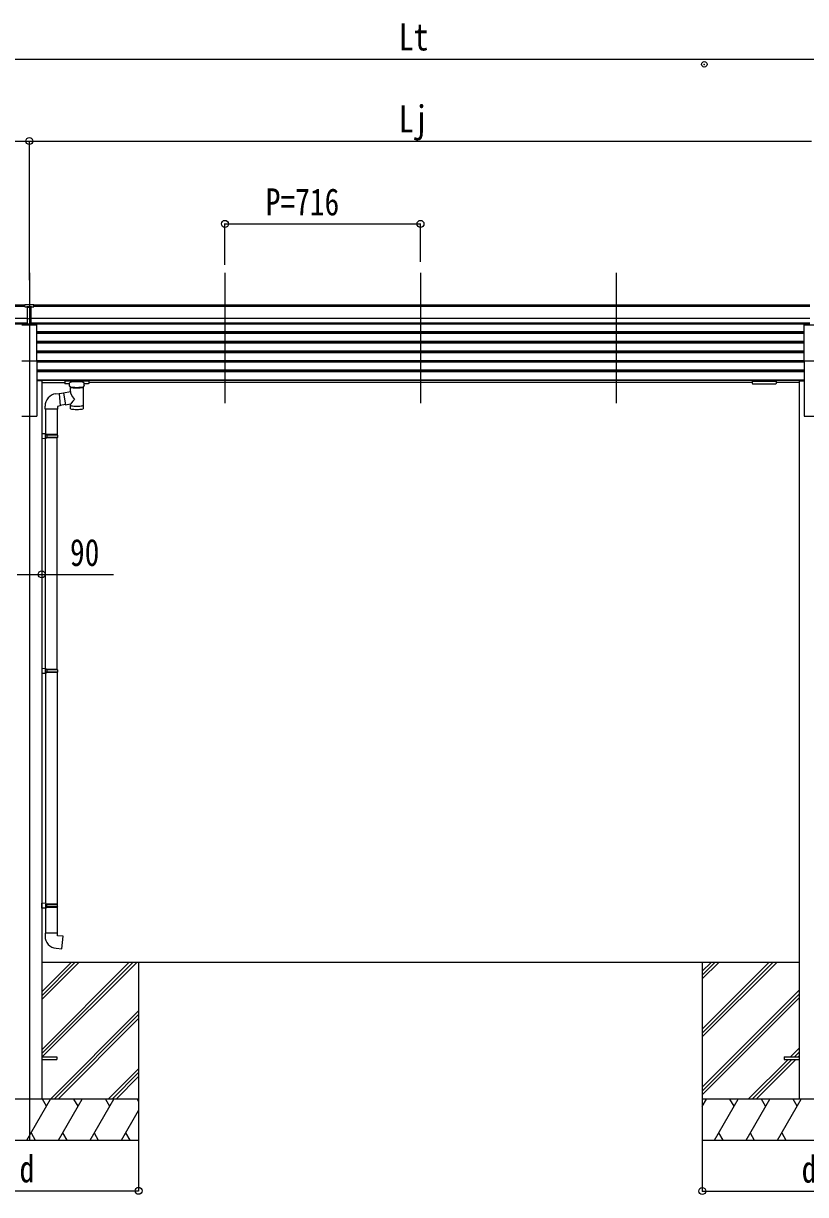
# Model space of a CAD drawing. Units: millimetres, scale not verified. Extents: x -12615 to 12615, y -8910 to 8910.
# Drawn here: x -4350 to -1486, y -6007 to -1720 of the extents above; entities that cross this region are included whole.
import ezdxf
from ezdxf.enums import TextEntityAlignment as Align

# ---------------------------------------------------------------- set-up
doc = ezdxf.new("R2010")
doc.units = ezdxf.units.MM
doc.header["$LTSCALE"] = 40
doc.header["$PDMODE"] = 32
doc.header["$PDSIZE"] = 20
for name, color, linetype in [('0-3_YKK_12', 2, 'Continuous'), ('0-4_YKK_13', 4, 'Continuous'), ('0-5_YKK_A1', 4, 'Continuous'), ('0-6_YKK_D', 6, 'Continuous')]:
    doc.layers.add(name, color=color, linetype=linetype)
doc.styles.add('ＭＳ ゴシック', font='')
doc.styles.get('ＭＳ ゴシック').set_extended_font_data('MS Gothic')

msp = doc.modelspace()

# ---------------------------------------------------------------- linework, layer by layer
at = {"layer": '0-3_YKK_12'}
for p, q in [((-4327.6, -2632.77), (-4327.6, -5807.17)), ((-3611.6, -2632.77), (-3611.6, -3110.28)), ((-2895.6, -2632.77), (-2895.6, -3110.28)), ((-2179.6, -2632.77), (-2179.6, -3110.28))]:
    msp.add_line(p, q, dxfattribs=at)
at = {"layer": '0-4_YKK_13'}
for p, q in [((-4344.1, -2757.19), (-4344.1, -2749.34)), ((-4344.1, -2757.19), (-4334.1, -2757.19)), ((-4327.6, -2758), (-4334.1, -2757.61)), ((-4334.1, -2759.19), (-4321.1, -2759.19)), ((-4321.1, -2757.67), (-4327.6, -2757.98)), ((-4321.1, -2820.81), (-4321.1, -2755.54)), ((-4355.1, -2822.8), (-4300.1, -2822.8)), ((-4334.1, -2800.71), (-4327.6, -2800.87)), ((-4334.1, -2819.75), (-4327.6, -2820.15)), ((-4327.6, -2800.87), (-4321.1, -2800.71)), ((-4327.6, -2820.15), (-4321.1, -2819.75)), ((-4300.1, -2954.6), (-4300.1, -2822.8)), ((-1491.1, -2954.6), (-1491.1, -2822.8)), ((-1491.1, -2822.8), (-1436.1, -2822.8)), ((-4355.1, -2954.6), (-4300.1, -2954.6)), ((-1491.1, -2954.6), (-1436.1, -2954.6)), ((-4197.6, -3027.46), (-4197.6, -3038.22)), ((-4112.6, -3026.79), (-4195.6, -3026.79)), ((-4112.6, -3028.97), (-4195.6, -3028.97)), ((-4181.1, -3038.88), (-4195.6, -3038.88)), ((-4181.1, -3045.69), (-4181.1, -3035.41)), ((-4127.1, -3045.69), (-4127.1, -3035.41)), ((-4112.6, -3038.88), (-4127.1, -3038.88)), ((-4110.6, -3027.46), (-4110.6, -3038.22)), ((-4110.6, -3027.65), (-4110.6, -3029.19)), ((-1680.6, -3027.46), (-1680.6, -3038.22)), ((-1680.6, -3027.46), (-1680.6, -3038.22)), ((-1680.6, -3027.65), (-1680.6, -3029.19)), ((-1680.6, -3027.65), (-1680.6, -3029.19)), ((-1678.6, -3026.79), (-1595.6, -3026.79)), ((-1678.6, -3028.97), (-1595.6, -3028.97)), ((-1678.6, -3038.88), (-1595.6, -3038.88)), ((-1593.6, -3027.46), (-1593.6, -3038.22)), ((-4230.96, -3075.69), (-4218.44, -3074.14)), ((-4201.93, -3073.55), (-4218.27, -3076.08)), ((-4202.22, -3071.67), (-4177, -3067.76)), ((-4202.22, -3071.67), (-4195.2, -3116.93)), ((-4177, -3067.76), (-4177, -3050.18)), ((-4131.2, -3050.19), (-4131.18, -3130.48)), ((-4270.36, -3131.7), (-4270.36, -3120.79)), ((-4195.49, -3115.05), (-4214.61, -3118.02)), ((-4177, -3114.1), (-4195.2, -3116.93)), ((-4177.01, -3130.48), (-4177, -3113.85)), ((-4224.36, -3131.7), (-4270.36, -3131.7)), ((-4268.4, -3131.7), (-4268.4, -3222.54)), ((-4226.4, -3131.7), (-4226.4, -3225.1)), ((-4266.4, -3222.6), (-4282.4, -3222.13)), ((-4282.4, -3222.13), (-4282.4, -3240.07)), ((-4266.4, -3239.6), (-4282.4, -3240.07)), ((-4266.4, -3224.6), (-4268.4, -3224.6)), ((-4225.4, -3225.1), (-4268.4, -3225.1)), ((-4224.4, -3227.1), (-4268.4, -3227.1)), ((-4224.4, -3235.1), (-4268.4, -3235.1)), ((-4225.4, -3237.1), (-4268.4, -3237.1)), ((-4268.4, -4081.79), (-4268.4, -3239.66)), ((-4266.4, -3224.6), (-4266.4, -3222.6)), ((-4266.4, -3239.6), (-4266.4, -3237.6)), ((-4263.92, -3227.1), (-4263.49, -3225.1)), ((-4226.4, -4084.35), (-4226.4, -3237.1)), ((-4224.4, -3227.1), (-4225.4, -3225.1)), ((-4224.4, -3235.1), (-4225.4, -3237.1)), ((-4224.4, -3227.1), (-4224.4, -3235.1)), ((-4266.4, -4081.85), (-4282.4, -4081.38)), ((-4282.4, -4081.38), (-4282.4, -4099.32)), ((-4266.4, -4098.85), (-4282.4, -4099.32)), ((-4266.4, -4083.85), (-4268.4, -4083.85)), ((-4225.4, -4084.35), (-4268.4, -4084.35)), ((-4224.4, -4086.35), (-4268.4, -4086.35)), ((-4224.4, -4094.35), (-4268.4, -4094.35)), ((-4225.4, -4096.35), (-4268.4, -4096.35)), ((-4268.4, -4098.91), (-4268.4, -4941.04)), ((-4266.4, -4083.85), (-4266.4, -4081.85)), ((-4266.4, -4098.85), (-4266.4, -4096.85)), ((-4263.92, -4086.35), (-4263.49, -4084.35)), ((-4226.4, -4096.35), (-4226.4, -4943.6)), ((-4224.4, -4086.35), (-4225.4, -4084.35)), ((-4224.4, -4094.35), (-4225.4, -4096.35)), ((-4224.4, -4086.35), (-4224.4, -4094.35)), ((-4266.4, -4941.1), (-4282.4, -4940.63)), ((-4282.4, -4958.57), (-4282.4, -4940.63)), ((-4266.4, -4958.1), (-4282.4, -4958.57)), ((-4225.4, -4943.6), (-4268.4, -4943.6)), ((-4224.4, -4945.6), (-4268.4, -4945.6)), ((-4224.4, -4953.6), (-4268.4, -4953.6)), ((-4225.4, -4955.6), (-4268.4, -4955.6)), ((-4266.4, -4956.1), (-4268.4, -4956.1)), ((-4268.4, -4958.16), (-4268.4, -5049.6)), ((-4266.4, -4941.1), (-4266.4, -4943.1)), ((-4266.4, -4956.1), (-4266.4, -4958.1)), ((-4263.92, -4953.6), (-4263.49, -4955.6)), ((-4226.4, -4955.6), (-4226.4, -5049.6)), ((-4224.4, -4945.6), (-4225.4, -4943.6)), ((-4224.4, -4953.6), (-4225.4, -4955.6)), ((-4224.4, -4953.6), (-4224.4, -4945.6)), ((-4224.4, -5049.6), (-4270.4, -5049.6)), ((-4270.4, -5049.6), (-4270.4, -5060.52)), ((-4224.4, -5059.6), (-4224.4, -5049.6)), ((-4282.4, -5502.67), (-4227.6, -5502.67)), ((-4282.4, -5511.67), (-4227.6, -5511.67)), ((-4227.6, -5502.67), (-4227.6, -5511.67)), ((-1563.6, -5502.67), (-1563.6, -5511.67)), ((-1563.6, -5502.67), (-1508.8, -5502.67)), ((-1563.6, -5511.67), (-1508.8, -5511.67))]:
    msp.add_line(p, q, dxfattribs=at)
for points in [[(-4344.1, -2749.34), (-4326.1, -2749.19), (-4311.1, -2749.32)], [(-4321.1, -2820.81), (-4327.6, -2821.21), (-4334.1, -2820.81), (-4334.1, -2755.47)], [(-4321.1, -2757.14), (-4311.1, -2757.06), (-4311.1, -2749.32)], [(-4321.1, -2801.81), (-4324.35, -2801.89), (-4327.6, -2801.97), (-4330.84, -2801.89), (-4334.1, -2801.81)], [(-4195.6, -3026.79), (-4195.95, -3026.8), (-4196.48, -3026.82), (-4196.93, -3026.87), (-4197.23, -3026.95), (-4197.4, -3027.05), (-4197.52, -3027.19), (-4197.59, -3027.37), (-4197.6, -3027.46)], [(-4195.6, -3038.88), (-4195.95, -3038.88), (-4196.48, -3038.85), (-4196.93, -3038.8), (-4197.23, -3038.72), (-4197.4, -3038.62), (-4197.52, -3038.48), (-4197.59, -3038.31), (-4197.6, -3038.22)], [(-4110.6, -3027.46), (-4110.64, -3027.26), (-4110.72, -3027.12), (-4110.82, -3027.03), (-4110.92, -3026.97), (-4111.04, -3026.92), (-4111.33, -3026.86), (-4111.82, -3026.81), (-4112.36, -3026.79), (-4112.6, -3026.79)], [(-4110.6, -3038.22), (-4110.64, -3038.41), (-4110.72, -3038.55), (-4110.82, -3038.64), (-4110.92, -3038.7), (-4111.04, -3038.75), (-4111.33, -3038.81), (-4111.82, -3038.86), (-4112.36, -3038.88), (-4112.6, -3038.88)], [(-1680.6, -3027.46), (-1680.56, -3027.26), (-1680.48, -3027.12), (-1680.38, -3027.03), (-1680.28, -3026.97), (-1680.16, -3026.92), (-1679.86, -3026.86), (-1679.37, -3026.81), (-1678.83, -3026.79), (-1678.6, -3026.79)], [(-1680.6, -3027.46), (-1680.56, -3027.26), (-1680.48, -3027.12), (-1680.38, -3027.03), (-1680.28, -3026.97), (-1680.16, -3026.92), (-1679.86, -3026.86), (-1679.37, -3026.81), (-1678.83, -3026.79), (-1678.6, -3026.79)], [(-1680.6, -3038.22), (-1680.56, -3038.41), (-1680.48, -3038.55), (-1680.38, -3038.64), (-1680.28, -3038.7), (-1680.16, -3038.75), (-1679.86, -3038.81), (-1679.37, -3038.86), (-1678.83, -3038.88), (-1678.6, -3038.88)], [(-1680.6, -3038.22), (-1680.56, -3038.41), (-1680.48, -3038.55), (-1680.38, -3038.64), (-1680.28, -3038.7), (-1680.16, -3038.75), (-1679.86, -3038.81), (-1679.37, -3038.86), (-1678.83, -3038.88), (-1678.6, -3038.88)], [(-1595.6, -3026.79), (-1595.24, -3026.8), (-1594.71, -3026.82), (-1594.26, -3026.87), (-1593.96, -3026.95), (-1593.79, -3027.05), (-1593.67, -3027.19), (-1593.6, -3027.37), (-1593.6, -3027.46)], [(-1595.6, -3038.88), (-1595.24, -3038.88), (-1594.71, -3038.85), (-1594.26, -3038.8), (-1593.96, -3038.72), (-1593.79, -3038.62), (-1593.67, -3038.48), (-1593.6, -3038.31), (-1593.6, -3038.22)], [(-4218.44, -3074.14), (-4214.44, -3119.96), (-4224.36, -3121.7), (-4224.36, -3131.7)], [(-4177, -3050.18), (-4177.23, -3050.08), (-4178.59, -3049.35), (-4179.7, -3048.5), (-4180.46, -3047.63), (-4180.92, -3046.74), (-4181.09, -3045.85)], [(-4127.14, -3045.63), (-4127.11, -3045.99), (-4127.36, -3046.94), (-4127.88, -3047.83), (-4128.68, -3048.67), (-4129.8, -3049.46), (-4131.2, -3050.19)], [(-4266.4, -3237.6), (-4268.4, -3237.6), (-4268.4, -3224.6)], [(-4263.92, -3227.1), (-4263.92, -3235.1), (-4263.49, -3237.1)], [(-4266.4, -4096.85), (-4268.4, -4096.85), (-4268.4, -4083.85)], [(-4263.92, -4086.35), (-4263.92, -4094.35), (-4263.49, -4096.35)], [(-4266.4, -4943.1), (-4268.4, -4943.1), (-4268.4, -4956.1)], [(-4263.92, -4953.6), (-4263.92, -4945.6), (-4263.49, -4943.6)], [(-4229.32, -5105.35), (-4208.48, -5107.17), (-4204.47, -5061.35), (-4224.4, -5059.6)]]:
    msp.add_lwpolyline(points, dxfattribs=at)
for centre, radius, start, end in [((-4224.45, -3121.14), 45.91, 98.14944, 179.55845), ((-4225.4, -5060.52), 45, 180, 265)]:
    msp.add_arc(centre, radius, start, end, dxfattribs=at)
for centre, major_axis, ratio, start_param, end_param in [((-4303.03, -2759.5), (24.57, -1.51), 0.121868, 3.1422238, 3.1491027), ((-4195.6, -3029.19), (-2, 0), 0.109601, 4.712389, 6.2831853), ((-4154.1, -3035.41), (-27, 0), 0.122176, 3.1415927, 6.2831853), ((-4112.6, -3029.19), (-2, 0), 0.109601, 3.1415927, 4.712389), ((-1678.6, -3029.19), (2, 0), 0.109601, 1.5707963, 3.1415927), ((-1678.6, -3029.19), (2, 0), 0.109601, 1.5707963, 3.1415927), ((-1595.6, -3029.19), (2, 0), 0.109601, 0, 1.5707963), ((-4165.1, -3045.69), (-16, 0), 0.361356, 0, 0.0194874), ((-4154.1, -3094.3), (22.81, -26.62), 0.234429, 3.1563334, 4.5976381), ((-4154.09, -3050.64), (-22.92, 0.42), 0.07247, 0.0008089, 1.5716053), ((-4154.09, -3052.26), (-22.92, 0.42), 0.07247, 0.0008089, 1.5716053), ((-4154.11, -3050.64), (22.91, 0.42), 0.072511, 4.711586, 6.2823824), ((-4154.11, -3052.26), (22.91, 0.42), 0.072511, 4.711586, 6.2823824), ((-4156.65, -3091.66), (-20.32, -22.25), 0.045535, 4.9756507, 6.2441899), ((-4154.1, -3118.04), (-22.91, 0), 0.122865, 6.2831853, 9.424778), ((-4154.1, -3130.48), (-22.92, 0), 0.101955, 6.2829723, 9.4248207)]:
    msp.add_ellipse(centre, major_axis=major_axis, ratio=ratio, start_param=start_param, end_param=end_param, dxfattribs=at)
at = {"layer": '0-5_YKK_A1'}
for p, q in [((-4344.1, -2750.76), (-7185.1, -2750.76)), ((-4344.1, -2755.97), (-7185.1, -2755.97)), ((-4321.1, -2755.97), (-4321.1, -2755.97)), ((-1470.1, -2750.76), (-4311.1, -2750.76)), ((-1470.1, -2755.97), (-4311.1, -2755.97)), ((-4334.1, -2799.5), (-7185.1, -2799.5)), ((-4334.1, -2817.36), (-7185.1, -2817.36)), ((-4334.1, -2820.6), (-7185.1, -2820.6)), ((-1470.1, -2799.5), (-4321.1, -2799.5)), ((-1470.1, -2817.36), (-4321.1, -2817.36)), ((-1470.1, -2820.6), (-4321.1, -2820.6)), ((-1491.1, -2849.46), (-4300.1, -2849.46)), ((-1491.1, -2850.95), (-4300.1, -2850.95)), ((-1491.1, -2855.27), (-4300.1, -2855.27)), ((-1491.1, -2884.55), (-4300.1, -2884.55)), ((-1491.1, -2886.04), (-4300.1, -2886.04)), ((-1491.1, -2890.36), (-4300.1, -2890.36)), ((-1491.1, -2919.59), (-4300.1, -2919.59)), ((-1491.1, -2921.09), (-4300.1, -2921.09)), ((-1491.1, -2925.41), (-4300.1, -2925.41)), ((-4300.1, -2954.6), (-4300.1, -3157.17)), ((-1491.1, -2954.65), (-4300.1, -2954.65)), ((-1491.1, -2956.15), (-4300.1, -2956.15)), ((-1491.1, -2954.6), (-1491.1, -3157.17)), ((-1491.1, -2960.46), (-4300.1, -2960.46)), ((-1491.1, -2989.73), (-4300.1, -2989.73)), ((-1491.1, -2991.23), (-4300.1, -2991.23)), ((-1491.1, -2995.55), (-4300.1, -2995.55)), ((-1491.1, -3025.58), (-4300.1, -3025.58)), ((-1491.1, -3026.98), (-4300.1, -3026.98)), ((-4282.4, -3028.17), (-4300.1, -3028.17)), ((-4282.4, -3028.17), (-4282.4, -5657.17)), ((-4282.4, -3034.67), (-4197.6, -3034.67)), ((-1680.6, -3034.67), (-4110.6, -3034.67)), ((-1508.8, -3034.67), (-1593.6, -3034.67)), ((-1508.8, -3028.17), (-1508.8, -5657.17)), ((-1508.8, -3028.17), (-1491.1, -3028.17)), ((-4355.1, -3157.17), (-4300.1, -3157.17)), ((-1491.1, -3157.17), (-1436.1, -3157.17)), ((-4282.6, -5476.65), (-3963.12, -5157.17)), ((-4282.6, -5490.79), (-3948.98, -5157.17)), ((-4282.6, -5292.8), (-4146.97, -5157.17)), ((-4282.6, -5278.66), (-4161.11, -5157.17)), ((-4282.6, -5264.52), (-4175.25, -5157.17)), ((-1508.8, -5157.17), (-4282.4, -5157.17)), ((-4280.34, -5502.67), (-3934.83, -5157.17)), ((-3927.8, -5157.17), (-3927.8, -5807.17)), ((-1863.8, -5157.17), (-1863.8, -5807.17)), ((-1863.8, -5401.35), (-1619.62, -5157.17)), ((-1863.8, -5415.49), (-1605.48, -5157.17)), ((-1863.8, -5429.63), (-1591.33, -5157.17)), ((-1863.8, -5217.5), (-1803.47, -5157.17)), ((-1863.8, -5203.36), (-1817.61, -5157.17)), ((-1863.8, -5189.22), (-1831.75, -5157.17)), ((-1863.8, -5613.48), (-1509, -5258.68)), ((-1863.8, -5627.62), (-1509, -5272.82)), ((-1863.8, -5641.76), (-1509, -5286.97)), ((-4250.99, -5657.17), (-3927.8, -5333.98)), ((-4236.85, -5657.17), (-3927.8, -5348.12)), ((-4222.7, -5657.17), (-3927.8, -5362.27)), ((-1540.86, -5502.67), (-1509, -5470.81)), ((-1526.71, -5502.67), (-1509, -5484.95)), ((-1695.36, -5657.17), (-1549.86, -5511.67)), ((-1681.21, -5657.17), (-1535.71, -5511.67)), ((-1667.07, -5657.17), (-1521.57, -5511.67)), ((-1512.57, -5502.67), (-1509, -5499.1)), ((-1512.57, -5502.67), (-1509, -5499.1)), ((-4038.86, -5657.17), (-3927.8, -5546.11)), ((-4024.71, -5657.17), (-3927.8, -5560.25)), ((-4010.57, -5657.17), (-3927.8, -5574.4)), ((-3927.8, -5657.17), (-4727.8, -5657.17)), ((-4336.64, -5807.17), (-4250.04, -5657.17)), ((-4265.04, -5683.15), (-4280.04, -5657.17)), ((-4221.17, -5807.17), (-4134.57, -5657.17)), ((-4149.57, -5683.15), (-4164.57, -5657.17)), ((-4105.7, -5807.17), (-4019.1, -5657.17)), ((-4049.1, -5657.17), (-4034.1, -5683.15)), ((-3933.63, -5657.17), (-3927.8, -5667.27)), ((-1063.8, -5657.17), (-1863.8, -5657.17)), ((-1863.8, -5684.67), (-1847.92, -5657.17)), ((-1819.05, -5807.17), (-1732.45, -5657.17)), ((-1747.45, -5683.15), (-1762.45, -5657.17)), ((-1703.58, -5807.17), (-1616.98, -5657.17)), ((-1631.98, -5683.15), (-1646.98, -5657.17)), ((-1588.11, -5807.17), (-1501.51, -5657.17)), ((-1516.51, -5683.15), (-1531.51, -5657.17)), ((-3990.23, -5807.17), (-3927.8, -5699.03)), ((-4321.64, -5781.19), (-4306.64, -5807.17)), ((-4206.17, -5781.19), (-4191.17, -5807.17)), ((-4090.7, -5781.19), (-4075.7, -5807.17)), ((-3975.23, -5781.19), (-3960.23, -5807.17)), ((-1804.05, -5781.19), (-1789.05, -5807.17)), ((-1688.58, -5781.19), (-1673.58, -5807.17)), ((-1573.11, -5781.19), (-1558.11, -5807.17)), ((-4727.8, -5807.17), (-3927.8, -5807.17)), ((-1863.8, -5807.17), (-1063.8, -5807.17))]:
    msp.add_line(p, q, dxfattribs=at)
msp.add_point((-1856.53, -1869.99), dxfattribs=at)
at = {"layer": '0-6_YKK_D'}
for p, q in [((-7031.6, -1850.76), (1240.4, -1850.76)), ((-7191.6, -2150.76), (-4327.6, -2150.76)), ((-4327.6, -2660.33), (-4327.6, -2149.76)), ((-4327.6, -2660.33), (-4327.6, -2149.76)), ((-4327.6, -2150.76), (-1463.6, -2150.76)), ((-3611.6, -2603.88), (-3611.6, -2452.77)), ((-3611.6, -2453.77), (-2895.6, -2453.77)), ((-2895.6, -2592.74), (-2895.6, -2452.77)), ((-3927.8, -5792.95), (-3927.8, -5993.88)), ((-1863.8, -5808.17), (-1863.8, -5994.88)), ((-4727.8, -5992.88), (-3927.8, -5992.88)), ((-1863.8, -5993.88), (-1063.8, -5993.88))]:
    msp.add_line(p, q, dxfattribs=at)
msp.add_lwpolyline([(-4372.8, -3736.72), (-4282.4, -3736.72), (-4019.4, -3736.72)], dxfattribs=at)
for centre in [(-4327.6, -2150.76), (-4327.6, -2150.76), (-3611.6, -2453.77), (-2895.6, -2453.77), (-4282.4, -3736.72), (-3927.8, -5992.88), (-1863.8, -5993.88)]:
    msp.add_circle(centre, 12.75, dxfattribs=at)

# ---------------------------------------------------------------- texts
at = {"layer": '0-6_YKK_D', "style": 'ＭＳ ゴシック', "width": 0.8}
for s, p in [('Lt', (-2974.8, -1848.76)), ('Lj', (-2974.8, -2148.76)), ('P=716', (-3462.4, -2452.47)), ('90', (-4179.1, -3735.42)), ('d', (-4363.8, -5991.58)), ('d', (-1499.8, -5992.58))]:
    msp.add_text(s, height=98.97, dxfattribs=at).set_placement(p, align=Align.BOTTOM_LEFT)

doc.saveas('drawing.dxf')
